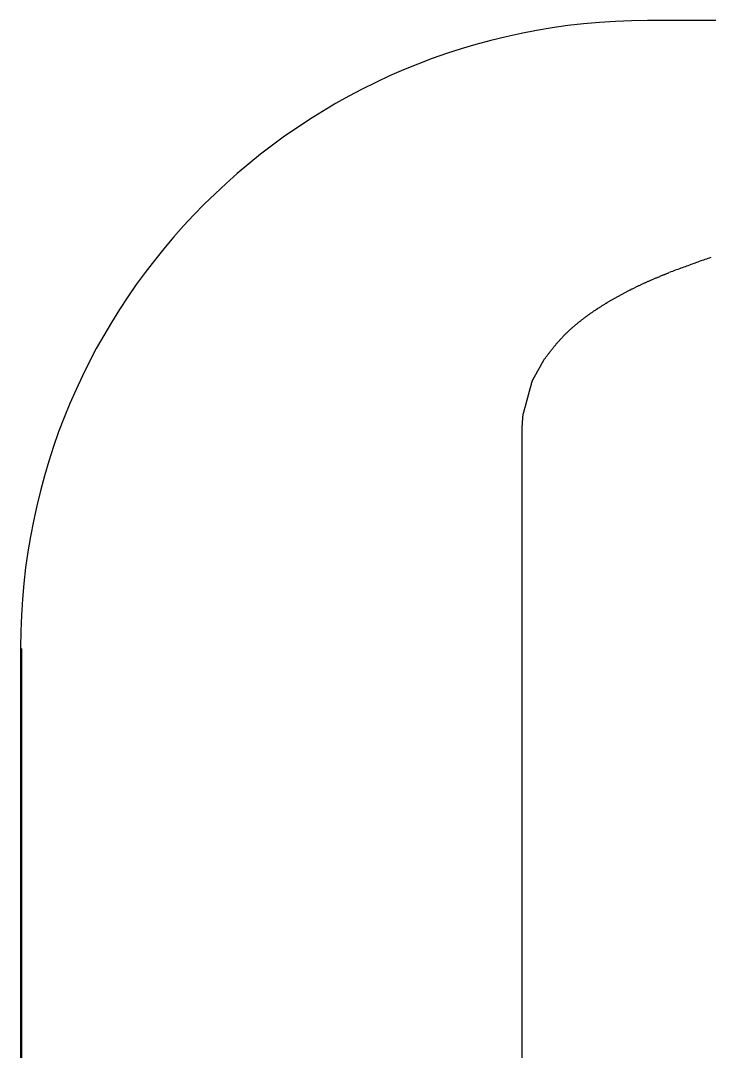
# Model space of a CAD drawing. Extents: x 79 to 365, y 158 to 362.
# Drawn here: x 101.53 to 106.47, y 349.34 to 356.74 of the extents above; entities that cross this region are included whole.
import ezdxf

# ---------------------------------------------------------------- set-up
doc = ezdxf.new("R2010")
doc.units = 0
doc.layers.get('0').update_dxf_attribs({"linetype": 'CONTINUOUS'})

msp = doc.modelspace()

# ---------------------------------------------------------------- linework, layer by layer
at = {"color": 7, "linetype": 'CONTINUOUS'}
for p, q in [((149.0311, 356.7436), (106.0311, 356.7436)), ((105.1311, 334.4993), (105.1311, 353.8158)), ((101.5311, 352.2436), (101.5311, 329.2436)), ((101.5398, 341.9436), (101.5398, 352.2356))]:
    msp.add_line(p, q, dxfattribs=at)
at = {"linetype": 'CONTINUOUS'}
for p, q in [((106.1263, 354.9107), (106.1868, 354.9349)), ((106.1868, 354.9349), (106.1869, 354.935))]:
    msp.add_line(p, q, dxfattribs=at)
at = {"color": 7}
for points in [[(106.484, 355.043, 0), (106.474, 355.039, 0), (106.464, 355.036, 0), (106.454, 355.032, 0), (106.443, 355.029, 0), (106.433, 355.025, 0), (106.423, 355.021, 0), (106.413, 355.018, 0), (106.402, 355.014, 0), (106.392, 355.01, 0), (106.382, 355.007, 0), (106.372, 355.003, 0), (106.362, 354.999, 0), (106.351, 354.996, 0), (106.341, 354.992, 0), (106.331, 354.988, 0), (106.321, 354.984, 0), (106.311, 354.981, 0), (106.3, 354.977, 0), (106.29, 354.973, 0), (106.28, 354.969, 0), (106.27, 354.966, 0), (106.26, 354.962, 0), (106.249, 354.958, 0), (106.239, 354.954, 0), (106.229, 354.951, 0), (106.219, 354.947, 0), (106.209, 354.943, 0), (106.198, 354.939, 0), (106.188, 354.936, 0)], [(105.289, 354.311, 0), (105.292, 354.315, 0), (105.295, 354.319, 0), (105.298, 354.323, 0), (105.301, 354.327, 0), (105.304, 354.331, 0), (105.307, 354.335, 0), (105.31, 354.339, 0), (105.313, 354.343, 0), (105.316, 354.347, 0), (105.319, 354.351, 0), (105.322, 354.355, 0), (105.326, 354.359, 0), (105.329, 354.363, 0), (105.332, 354.367, 0), (105.335, 354.371, 0), (105.338, 354.375, 0), (105.341, 354.379, 0), (105.344, 354.382, 0), (105.347, 354.386, 0), (105.35, 354.39, 0), (105.353, 354.394, 0), (105.356, 354.398, 0), (105.359, 354.402, 0), (105.363, 354.406, 0), (105.366, 354.409, 0), (105.369, 354.413, 0), (105.372, 354.417, 0), (105.375, 354.421, 0), (105.378, 354.425, 0), (105.382, 354.428, 0), (105.385, 354.432, 0), (105.388, 354.436, 0), (105.391, 354.44, 0), (105.395, 354.443, 0), (105.398, 354.447, 0), (105.401, 354.451, 0), (105.405, 354.454, 0), (105.408, 354.458, 0), (105.411, 354.462, 0), (105.415, 354.465, 0), (105.418, 354.469, 0), (105.422, 354.473, 0), (105.425, 354.476, 0), (105.428, 354.48, 0), (105.432, 354.483, 0), (105.435, 354.487, 0), (105.439, 354.49, 0), (105.442, 354.494, 0), (105.446, 354.497, 0), (105.449, 354.501, 0), (105.453, 354.504, 0), (105.457, 354.508, 0), (105.46, 354.511, 0), (105.464, 354.514, 0), (105.467, 354.518, 0), (105.471, 354.521, 0), (105.475, 354.525, 0), (105.478, 354.528, 0), (105.482, 354.531, 0), (105.486, 354.535, 0), (105.489, 354.538, 0), (105.493, 354.541, 0), (105.497, 354.545, 0), (105.501, 354.548, 0), (105.504, 354.551, 0), (105.508, 354.554, 0), (105.512, 354.557, 0), (105.516, 354.561, 0), (105.52, 354.564, 0), (105.523, 354.567, 0), (105.527, 354.57, 0), (105.531, 354.573, 0), (105.535, 354.577, 0), (105.539, 354.58, 0), (105.543, 354.583, 0), (105.547, 354.586, 0), (105.551, 354.589, 0), (105.554, 354.592, 0), (105.558, 354.595, 0), (105.562, 354.598, 0), (105.566, 354.601, 0), (105.57, 354.604, 0), (105.574, 354.607, 0), (105.578, 354.61, 0), (105.582, 354.613, 0), (105.586, 354.616, 0), (105.59, 354.619, 0), (105.594, 354.622, 0), (105.598, 354.625, 0), (105.602, 354.628, 0), (105.606, 354.631, 0), (105.61, 354.634, 0), (105.614, 354.637, 0), (105.619, 354.64, 0), (105.623, 354.643, 0), (105.627, 354.645, 0), (105.631, 354.648, 0), (105.635, 354.651, 0), (105.639, 354.654, 0), (105.643, 354.657, 0), (105.647, 354.66, 0), (105.651, 354.662, 0), (105.656, 354.665, 0), (105.66, 354.668, 0), (105.664, 354.671, 0), (105.668, 354.673, 0), (105.672, 354.676, 0), (105.676, 354.679, 0), (105.681, 354.682, 0), (105.685, 354.684, 0), (105.689, 354.687, 0), (105.693, 354.69, 0), (105.698, 354.692, 0), (105.702, 354.695, 0), (105.706, 354.698, 0), (105.71, 354.7, 0), (105.714, 354.703, 0), (105.719, 354.706, 0), (105.723, 354.708, 0), (105.727, 354.711, 0), (105.731, 354.714, 0), (105.736, 354.716, 0), (105.74, 354.719, 0), (105.744, 354.721, 0), (105.749, 354.724, 0), (105.753, 354.726, 0), (105.757, 354.729, 0), (105.761, 354.731, 0), (105.766, 354.734, 0), (105.77, 354.737, 0), (105.774, 354.739, 0), (105.779, 354.742, 0), (105.783, 354.744, 0), (105.787, 354.747, 0), (105.792, 354.749, 0), (105.796, 354.751, 0), (105.8, 354.754, 0), (105.805, 354.756, 0), (105.809, 354.759, 0), (105.813, 354.761, 0), (105.818, 354.764, 0), (105.822, 354.766, 0), (105.826, 354.768, 0), (105.831, 354.771, 0), (105.835, 354.773, 0), (105.839, 354.776, 0), (105.844, 354.778, 0), (105.848, 354.78, 0), (105.853, 354.783, 0), (105.857, 354.785, 0), (105.861, 354.787, 0), (105.866, 354.79, 0), (105.87, 354.792, 0), (105.875, 354.794, 0), (105.879, 354.797, 0), (105.883, 354.799, 0), (105.888, 354.801, 0), (105.892, 354.803, 0), (105.897, 354.806, 0), (105.901, 354.808, 0), (105.905, 354.81, 0), (105.91, 354.812, 0), (105.914, 354.815, 0), (105.919, 354.817, 0), (105.923, 354.819, 0), (105.928, 354.821, 0), (105.932, 354.824, 0), (105.937, 354.826, 0), (105.941, 354.828, 0), (105.945, 354.83, 0), (105.95, 354.832, 0), (105.954, 354.834, 0), (105.959, 354.837, 0), (105.963, 354.839, 0), (105.968, 354.841, 0), (105.972, 354.843, 0), (105.977, 354.845, 0), (105.981, 354.847, 0), (105.986, 354.849, 0), (105.99, 354.851, 0), (105.995, 354.854, 0), (105.999, 354.856, 0), (106.004, 354.858, 0), (106.008, 354.86, 0), (106.013, 354.862, 0), (106.017, 354.864, 0), (106.022, 354.866, 0), (106.026, 354.868, 0), (106.031, 354.87, 0), (106.036, 354.872, 0), (106.04, 354.874, 0), (106.045, 354.876, 0), (106.049, 354.878, 0), (106.054, 354.88, 0), (106.058, 354.882, 0), (106.063, 354.884, 0), (106.067, 354.886, 0), (106.072, 354.888, 0), (106.076, 354.89, 0), (106.081, 354.892, 0), (106.086, 354.894, 0), (106.09, 354.896, 0), (106.095, 354.898, 0), (106.099, 354.9, 0), (106.104, 354.902, 0), (106.108, 354.903, 0), (106.113, 354.905, 0), (106.118, 354.907, 0), (106.122, 354.909, 0), (106.127, 354.911, 0), (106.131, 354.913, 0), (106.136, 354.915, 0), (106.141, 354.917, 0), (106.145, 354.918, 0), (106.15, 354.92, 0), (106.154, 354.922, 0), (106.159, 354.924, 0), (106.164, 354.926, 0), (106.168, 354.928, 0), (106.173, 354.93, 0), (106.178, 354.931, 0), (106.182, 354.933, 0), (106.187, 354.935, 0)], [(105.204, 354.157, 0), (105.204, 354.158, 0), (105.205, 354.159, 0), (105.206, 354.161, 0), (105.206, 354.162, 0), (105.207, 354.163, 0), (105.208, 354.164, 0), (105.208, 354.166, 0), (105.209, 354.167, 0), (105.21, 354.168, 0), (105.21, 354.169, 0), (105.211, 354.17, 0), (105.212, 354.172, 0), (105.212, 354.173, 0), (105.213, 354.174, 0), (105.214, 354.175, 0), (105.214, 354.176, 0), (105.215, 354.178, 0), (105.216, 354.179, 0), (105.217, 354.18, 0), (105.217, 354.181, 0), (105.218, 354.183, 0), (105.219, 354.184, 0), (105.219, 354.185, 0), (105.22, 354.186, 0), (105.221, 354.187, 0), (105.221, 354.189, 0), (105.222, 354.19, 0), (105.223, 354.191, 0), (105.223, 354.192, 0), (105.224, 354.193, 0), (105.225, 354.195, 0), (105.225, 354.196, 0), (105.226, 354.197, 0), (105.227, 354.198, 0), (105.227, 354.2, 0), (105.228, 354.201, 0), (105.229, 354.202, 0), (105.229, 354.203, 0), (105.23, 354.204, 0), (105.231, 354.206, 0), (105.231, 354.207, 0), (105.232, 354.208, 0), (105.233, 354.209, 0), (105.233, 354.211, 0), (105.234, 354.212, 0), (105.235, 354.213, 0), (105.235, 354.214, 0), (105.236, 354.215, 0), (105.237, 354.217, 0), (105.237, 354.218, 0), (105.238, 354.219, 0), (105.239, 354.22, 0), (105.239, 354.221, 0), (105.24, 354.223, 0), (105.241, 354.224, 0), (105.241, 354.225, 0), (105.242, 354.226, 0), (105.243, 354.228, 0), (105.243, 354.229, 0), (105.244, 354.23, 0), (105.245, 354.231, 0), (105.246, 354.232, 0), (105.246, 354.234, 0), (105.247, 354.235, 0), (105.248, 354.236, 0), (105.248, 354.237, 0), (105.249, 354.239, 0), (105.25, 354.24, 0), (105.25, 354.241, 0), (105.251, 354.242, 0), (105.252, 354.243, 0), (105.252, 354.245, 0), (105.253, 354.246, 0), (105.254, 354.247, 0), (105.254, 354.248, 0), (105.255, 354.249, 0), (105.256, 354.251, 0), (105.256, 354.252, 0), (105.257, 354.253, 0), (105.258, 354.254, 0), (105.258, 354.256, 0), (105.259, 354.257, 0), (105.26, 354.258, 0), (105.26, 354.259, 0), (105.261, 354.26, 0), (105.262, 354.262, 0), (105.262, 354.263, 0), (105.263, 354.264, 0), (105.264, 354.265, 0), (105.264, 354.266, 0), (105.265, 354.268, 0), (105.266, 354.269, 0), (105.266, 354.27, 0), (105.267, 354.271, 0), (105.268, 354.273, 0), (105.268, 354.274, 0), (105.269, 354.275, 0), (105.27, 354.276, 0), (105.27, 354.277, 0), (105.271, 354.279, 0), (105.272, 354.28, 0), (105.272, 354.281, 0), (105.273, 354.282, 0), (105.274, 354.284, 0), (105.274, 354.285, 0), (105.275, 354.286, 0), (105.276, 354.287, 0), (105.277, 354.288, 0), (105.277, 354.29, 0), (105.278, 354.291, 0), (105.279, 354.292, 0), (105.279, 354.293, 0), (105.28, 354.294, 0), (105.281, 354.296, 0), (105.281, 354.297, 0), (105.282, 354.298, 0), (105.283, 354.299, 0), (105.283, 354.301, 0), (105.284, 354.302, 0), (105.285, 354.303, 0), (105.285, 354.304, 0), (105.286, 354.305, 0), (105.287, 354.307, 0), (105.287, 354.308, 0), (105.288, 354.309, 0), (105.289, 354.31, 0), (105.289, 354.311, 0)], [(105.137, 353.912, 0), (105.137, 353.914, 0), (105.138, 353.916, 0), (105.138, 353.918, 0), (105.139, 353.92, 0), (105.139, 353.921, 0), (105.14, 353.923, 0), (105.141, 353.925, 0), (105.141, 353.927, 0), (105.142, 353.929, 0), (105.142, 353.931, 0), (105.143, 353.933, 0), (105.143, 353.935, 0), (105.144, 353.937, 0), (105.144, 353.939, 0), (105.145, 353.941, 0), (105.145, 353.943, 0), (105.146, 353.945, 0), (105.146, 353.947, 0), (105.147, 353.949, 0), (105.147, 353.95, 0), (105.148, 353.952, 0), (105.148, 353.954, 0), (105.149, 353.956, 0), (105.149, 353.958, 0), (105.15, 353.96, 0), (105.151, 353.962, 0), (105.151, 353.964, 0), (105.152, 353.966, 0), (105.152, 353.968, 0), (105.153, 353.97, 0), (105.153, 353.972, 0), (105.154, 353.974, 0), (105.154, 353.976, 0), (105.155, 353.977, 0), (105.155, 353.979, 0), (105.156, 353.981, 0), (105.156, 353.983, 0), (105.157, 353.985, 0), (105.157, 353.987, 0), (105.158, 353.989, 0), (105.158, 353.991, 0), (105.159, 353.993, 0), (105.159, 353.995, 0), (105.16, 353.997, 0), (105.161, 353.999, 0), (105.161, 354.001, 0), (105.162, 354.003, 0), (105.162, 354.004, 0), (105.163, 354.006, 0), (105.163, 354.008, 0), (105.164, 354.01, 0), (105.164, 354.012, 0), (105.165, 354.014, 0), (105.165, 354.016, 0), (105.166, 354.018, 0), (105.166, 354.02, 0), (105.167, 354.022, 0), (105.167, 354.024, 0), (105.168, 354.026, 0), (105.168, 354.028, 0), (105.169, 354.03, 0), (105.169, 354.032, 0), (105.17, 354.033, 0), (105.171, 354.035, 0), (105.171, 354.037, 0), (105.172, 354.039, 0), (105.172, 354.041, 0), (105.173, 354.043, 0), (105.173, 354.045, 0), (105.174, 354.047, 0), (105.174, 354.049, 0), (105.175, 354.051, 0), (105.175, 354.053, 0), (105.176, 354.055, 0), (105.176, 354.057, 0), (105.177, 354.059, 0), (105.177, 354.06, 0), (105.178, 354.062, 0), (105.178, 354.064, 0), (105.179, 354.066, 0), (105.179, 354.068, 0), (105.18, 354.07, 0), (105.181, 354.072, 0), (105.181, 354.074, 0), (105.182, 354.076, 0), (105.182, 354.078, 0), (105.183, 354.08, 0), (105.183, 354.082, 0), (105.184, 354.084, 0), (105.184, 354.086, 0), (105.185, 354.088, 0), (105.185, 354.089, 0), (105.186, 354.091, 0), (105.186, 354.093, 0), (105.187, 354.095, 0), (105.187, 354.097, 0), (105.188, 354.099, 0), (105.188, 354.101, 0), (105.189, 354.103, 0), (105.189, 354.105, 0), (105.19, 354.107, 0), (105.191, 354.109, 0), (105.191, 354.111, 0), (105.192, 354.113, 0), (105.192, 354.115, 0), (105.193, 354.116, 0), (105.193, 354.118, 0), (105.194, 354.12, 0), (105.194, 354.122, 0), (105.195, 354.124, 0), (105.195, 354.126, 0), (105.196, 354.128, 0), (105.196, 354.13, 0), (105.197, 354.132, 0), (105.197, 354.134, 0), (105.198, 354.136, 0), (105.198, 354.138, 0), (105.199, 354.14, 0), (105.199, 354.142, 0), (105.2, 354.143, 0), (105.201, 354.145, 0), (105.201, 354.147, 0), (105.202, 354.149, 0), (105.202, 354.151, 0), (105.203, 354.153, 0), (105.203, 354.155, 0), (105.204, 354.157, 0)], [(105.137, 353.912, 0), (105.137, 353.914, 0), (105.138, 353.916, 0), (105.138, 353.918, 0), (105.139, 353.92, 0), (105.139, 353.921, 0), (105.14, 353.923, 0), (105.141, 353.925, 0), (105.141, 353.927, 0), (105.142, 353.929, 0), (105.142, 353.931, 0), (105.143, 353.933, 0), (105.143, 353.935, 0), (105.144, 353.937, 0), (105.144, 353.939, 0), (105.145, 353.941, 0), (105.145, 353.943, 0), (105.146, 353.945, 0), (105.146, 353.947, 0), (105.147, 353.949, 0), (105.147, 353.95, 0), (105.148, 353.952, 0), (105.148, 353.954, 0), (105.149, 353.956, 0), (105.149, 353.958, 0), (105.15, 353.96, 0), (105.151, 353.962, 0), (105.151, 353.964, 0), (105.152, 353.966, 0), (105.152, 353.968, 0), (105.153, 353.97, 0), (105.153, 353.972, 0), (105.154, 353.974, 0), (105.154, 353.976, 0), (105.155, 353.977, 0), (105.155, 353.979, 0), (105.156, 353.981, 0), (105.156, 353.983, 0), (105.157, 353.985, 0), (105.157, 353.987, 0), (105.158, 353.989, 0), (105.158, 353.991, 0), (105.159, 353.993, 0), (105.159, 353.995, 0), (105.16, 353.997, 0), (105.161, 353.999, 0), (105.161, 354.001, 0), (105.162, 354.003, 0), (105.162, 354.004, 0), (105.163, 354.006, 0), (105.163, 354.008, 0), (105.164, 354.01, 0), (105.164, 354.012, 0), (105.165, 354.014, 0), (105.165, 354.016, 0), (105.166, 354.018, 0), (105.166, 354.02, 0), (105.167, 354.022, 0), (105.167, 354.024, 0), (105.168, 354.026, 0), (105.168, 354.028, 0), (105.169, 354.03, 0), (105.169, 354.032, 0), (105.17, 354.033, 0), (105.171, 354.035, 0), (105.171, 354.037, 0), (105.172, 354.039, 0), (105.172, 354.041, 0), (105.173, 354.043, 0), (105.173, 354.045, 0), (105.174, 354.047, 0), (105.174, 354.049, 0), (105.175, 354.051, 0), (105.175, 354.053, 0), (105.176, 354.055, 0), (105.176, 354.057, 0), (105.177, 354.059, 0), (105.177, 354.06, 0), (105.178, 354.062, 0), (105.178, 354.064, 0), (105.179, 354.066, 0), (105.179, 354.068, 0), (105.18, 354.07, 0), (105.181, 354.072, 0), (105.181, 354.074, 0), (105.182, 354.076, 0), (105.182, 354.078, 0), (105.183, 354.08, 0), (105.183, 354.082, 0), (105.184, 354.084, 0), (105.184, 354.086, 0), (105.185, 354.088, 0), (105.185, 354.089, 0), (105.186, 354.091, 0), (105.186, 354.093, 0), (105.187, 354.095, 0), (105.187, 354.097, 0), (105.188, 354.099, 0), (105.188, 354.101, 0), (105.189, 354.103, 0), (105.189, 354.105, 0), (105.19, 354.107, 0), (105.191, 354.109, 0), (105.191, 354.111, 0), (105.192, 354.113, 0), (105.192, 354.115, 0), (105.193, 354.116, 0), (105.193, 354.118, 0), (105.194, 354.12, 0), (105.194, 354.122, 0), (105.195, 354.124, 0), (105.195, 354.126, 0), (105.196, 354.128, 0), (105.196, 354.13, 0), (105.197, 354.132, 0), (105.197, 354.134, 0), (105.198, 354.136, 0), (105.198, 354.138, 0), (105.199, 354.14, 0), (105.199, 354.142, 0), (105.2, 354.143, 0), (105.201, 354.145, 0), (105.201, 354.147, 0), (105.202, 354.149, 0), (105.202, 354.151, 0), (105.203, 354.153, 0), (105.203, 354.155, 0), (105.204, 354.157, 0)], [(105.131, 353.816, 0), (105.131, 353.817, 0), (105.131, 353.817, 0), (105.131, 353.818, 0), (105.131, 353.819, 0), (105.131, 353.82, 0), (105.131, 353.82, 0), (105.131, 353.821, 0), (105.131, 353.822, 0), (105.132, 353.823, 0), (105.132, 353.823, 0), (105.132, 353.824, 0), (105.132, 353.825, 0), (105.132, 353.826, 0), (105.132, 353.826, 0), (105.132, 353.827, 0), (105.132, 353.828, 0), (105.132, 353.829, 0), (105.132, 353.829, 0), (105.132, 353.83, 0), (105.132, 353.831, 0), (105.132, 353.832, 0), (105.132, 353.832, 0), (105.132, 353.833, 0), (105.132, 353.834, 0), (105.132, 353.835, 0), (105.132, 353.835, 0), (105.132, 353.836, 0), (105.132, 353.837, 0), (105.132, 353.838, 0), (105.132, 353.838, 0), (105.133, 353.839, 0), (105.133, 353.84, 0), (105.133, 353.841, 0), (105.133, 353.841, 0), (105.133, 353.842, 0), (105.133, 353.843, 0), (105.133, 353.844, 0), (105.133, 353.845, 0), (105.133, 353.845, 0), (105.133, 353.846, 0), (105.133, 353.847, 0), (105.133, 353.848, 0), (105.133, 353.848, 0), (105.133, 353.849, 0), (105.133, 353.85, 0), (105.133, 353.851, 0), (105.133, 353.851, 0), (105.133, 353.852, 0), (105.133, 353.853, 0), (105.133, 353.854, 0), (105.133, 353.854, 0), (105.133, 353.855, 0), (105.134, 353.856, 0), (105.134, 353.857, 0), (105.134, 353.857, 0), (105.134, 353.858, 0), (105.134, 353.859, 0), (105.134, 353.86, 0), (105.134, 353.86, 0), (105.134, 353.861, 0), (105.134, 353.862, 0), (105.134, 353.863, 0), (105.134, 353.863, 0), (105.134, 353.864, 0), (105.134, 353.865, 0), (105.134, 353.866, 0), (105.134, 353.866, 0), (105.134, 353.867, 0), (105.134, 353.868, 0), (105.134, 353.869, 0), (105.134, 353.869, 0), (105.134, 353.87, 0), (105.134, 353.871, 0), (105.134, 353.872, 0), (105.135, 353.872, 0), (105.135, 353.873, 0), (105.135, 353.874, 0), (105.135, 353.875, 0), (105.135, 353.876, 0), (105.135, 353.876, 0), (105.135, 353.877, 0), (105.135, 353.878, 0), (105.135, 353.879, 0), (105.135, 353.879, 0), (105.135, 353.88, 0), (105.135, 353.881, 0), (105.135, 353.882, 0), (105.135, 353.882, 0), (105.135, 353.883, 0), (105.135, 353.884, 0), (105.135, 353.885, 0), (105.135, 353.885, 0), (105.135, 353.886, 0), (105.135, 353.887, 0), (105.135, 353.888, 0), (105.135, 353.888, 0), (105.136, 353.889, 0), (105.136, 353.89, 0), (105.136, 353.891, 0), (105.136, 353.891, 0), (105.136, 353.892, 0), (105.136, 353.893, 0), (105.136, 353.894, 0), (105.136, 353.894, 0), (105.136, 353.895, 0), (105.136, 353.896, 0), (105.136, 353.897, 0), (105.136, 353.897, 0), (105.136, 353.898, 0), (105.136, 353.899, 0), (105.136, 353.9, 0), (105.136, 353.9, 0), (105.136, 353.901, 0), (105.136, 353.902, 0), (105.136, 353.903, 0), (105.136, 353.904, 0), (105.136, 353.904, 0), (105.136, 353.905, 0), (105.137, 353.906, 0), (105.137, 353.907, 0), (105.137, 353.907, 0), (105.137, 353.908, 0), (105.137, 353.909, 0), (105.137, 353.91, 0), (105.137, 353.91, 0), (105.137, 353.911, 0), (105.137, 353.912, 0)]]:
    msp.add_polyline3d(points, dxfattribs=at)
at = {"color": 7, "linetype": 'CONTINUOUS'}
msp.add_arc((106.0311, 352.2436), 4.5, 90, 180, dxfattribs=at)

doc.saveas('drawing.dxf')
